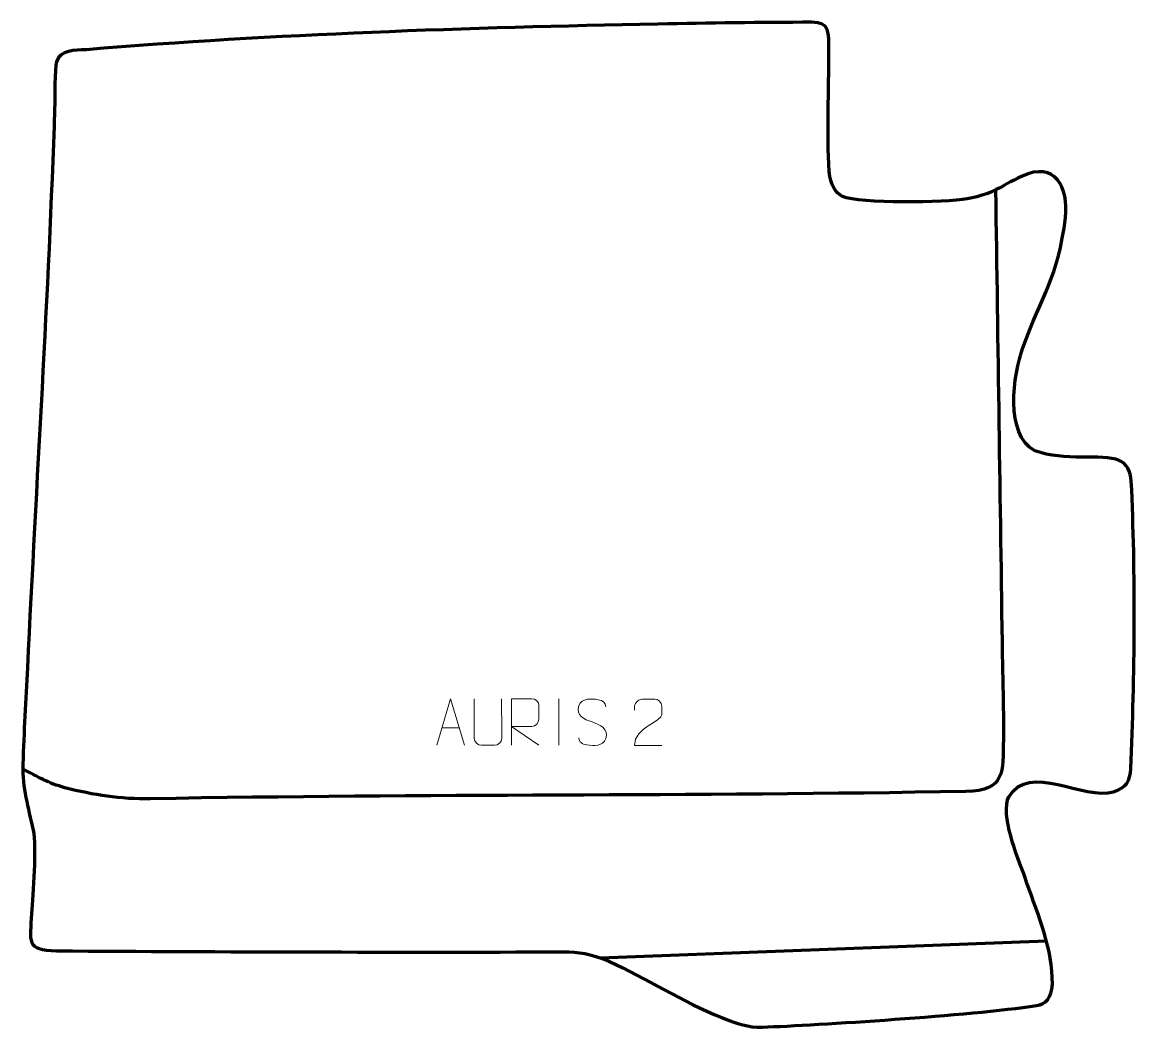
# Model space of a CAD drawing. Header units: millimetres. Extents: x 1537 to 2134, y 85 to 625.
import ezdxf

# ---------------------------------------------------------------- set-up
doc = ezdxf.new("R2010")
doc.units = ezdxf.units.MM
doc.header["$MEASUREMENT"] = 0
doc.layers.add('layer 2', color=7, linetype='Continuous')
doc.layers.add('layer 3', color=7, linetype='Continuous')

msp = doc.modelspace()

# ---------------------------------------------------------------- linework, layer by layer
at = {"layer": 'layer 2', "color": 142, "lineweight": 158}
msp.add_open_spline([(2059.1685, 534.8334), (2060.3738, 451.2826), (2061.5791, 367.7317), (2062.7844, 284.1808), (2062.7844, 284.1808), (2063.0242, 269.3819), (2063.5828, 254.6441), (2063.3807, 239.8296), (2063.3807, 239.8296), (2063.1433, 222.4149), (2064.5145, 212.272), (2043.2909, 211.8753), (2043.2909, 211.8753), (1897.4119, 209.1769), (1751.5154, 210.556), (1605.7137, 207.9441), (1605.7137, 207.9441), (1589.7372, 207.6579), (1575.0918, 209.8642), (1559.6433, 213.9175), (1559.6433, 213.9175), (1551.2538, 216.1187), (1544.7967, 219.9551), (1537.1708, 223.8839)], degree=3, knots=[0, 0, 0, 0, 0.14285714, 0.14285714, 0.14285714, 0.14285714, 0.28571429, 0.28571429, 0.28571429, 0.28571429, 0.42857143, 0.42857143, 0.42857143, 0.42857143, 0.57142857, 0.57142857, 0.57142857, 0.57142857, 0.71428571, 0.71428571, 0.71428571, 0.71428571, 1, 1, 1, 1], dxfattribs=at)
msp.add_open_spline([(1847.1813, 122.5136), (1847.1813, 122.5136), (2086.4961, 131.6389), (2086.4961, 131.6389)], degree=3, dxfattribs=at)
at = {"layer": 'layer 3', "color": 242, "lineweight": 158}
msp.add_open_spline([(1960.6652, 624.8578), (1970.0433, 624.8737), (1969.7814, 619.8609), (1969.783, 609.3466), (1969.783, 609.3466), (1969.7051, 588.212), (1968.5838, 565.7626), (1969.9027, 544.7849), (1969.9027, 544.7849), (1970.645, 537.3211), (1973.2325, 533.3928), (1977.0634, 531.329), (1977.0634, 531.329), (1986.0544, 527.2721), (2032.4793, 527.9279), (2043.8985, 530.0395), (2043.8985, 530.0395), (2059.243, 533.0553), (2060.5667, 536.3004), (2073.4078, 542.2413), (2073.4078, 542.2413), (2091.2515, 550.4969), (2098.3277, 536.1124), (2096.7432, 520.0889), (2096.7432, 520.0889), (2092.636, 487.4261), (2084.2629, 478.6793), (2073.778, 450.1308), (2073.778, 450.1308), (2068.7398, 435.8723), (2064.0069, 403.52), (2080.2434, 394.785), (2080.2434, 394.785), (2096.1047, 388.8595), (2116.2258, 393.3619), (2125.565, 389.6503), (2125.565, 389.6503), (2129.6256, 388.0366), (2131.7541, 383.6928), (2132.0264, 378.498), (2132.0264, 378.498), (2134.4073, 329.3743), (2133.9827, 273.1366), (2131.7166, 224.1553), (2131.7166, 224.1553), (2131.4048, 217.4167), (2129.3943, 213.8812), (2122.4635, 211.7056), (2122.4635, 211.7056), (2106.801, 206.7892), (2077.1167, 227.9519), (2066.3133, 208.9195), (2066.3133, 208.9195), (2066.3133, 208.9195), (2065.604, 207.4646), (2065.604, 207.4646), (2065.604, 207.4646), (2062.6654, 194.8798), (2071.9072, 175.0902), (2076.0352, 162.5922), (2076.0352, 162.5922), (2082.1142, 144.8662), (2090.0137, 127.4514), (2089.6712, 108.3571), (2089.6712, 108.3571), (2089.4308, 101.0749), (2086.0744, 97.6977), (2081.1333, 96.9433), (2081.1333, 96.9433), (2045.1731, 91.4537), (1963.2981, 86.5453), (1934.0254, 85.331), (1934.0254, 85.331), (1926.5255, 85.0199), (1920.6712, 87.2194), (1912.2859, 90.5084), (1912.2859, 90.5084), (1890.5325, 99.0407), (1872.2643, 111.492), (1851.5508, 120.7683), (1851.5508, 120.7683), (1841.8022, 125.0099), (1835.0497, 125.7743), (1827.2823, 125.7512), (1827.2823, 125.7512), (1736.4851, 125.4806), (1646.0003, 125.7641), (1555.2017, 126.2906), (1555.2017, 126.2906), (1538.5346, 126.6734), (1541.0443, 131.404), (1541.8419, 146.4459), (1541.8419, 146.4459), (1542.4145, 157.1326), (1544.6251, 181.8849), (1542.6655, 191.1295), (1542.6655, 191.1295), (1539.9705, 203.8435), (1536.8424, 213.2956), (1537.1961, 226.5014), (1537.1961, 226.5014), (1537.6509, 243.4857), (1538.7776, 261.2496), (1539.5883, 278.2995), (1539.5883, 278.2995), (1544.3636, 378.3327), (1550.861, 478.465), (1554.229, 578.5373), (1554.229, 578.5373), (1554.4068, 583.8204), (1554.0907, 599.9961), (1555.2694, 603.688), (1555.2694, 603.688), (1557.4128, 610.4018), (1564.9293, 609.6225), (1571.0694, 610.1286), (1571.0694, 610.1286), (1672.4654, 618.4884), (1776.1661, 621.941), (1877.9041, 623.9004), (1877.9041, 623.9004), (1905.484, 624.4317), (1933.08, 624.805), (1960.6652, 624.8578)], degree=3, knots=[0, 0, 0, 0, 0.03125, 0.03125, 0.03125, 0.03125, 0.0625, 0.0625, 0.0625, 0.0625, 0.09375, 0.09375, 0.09375, 0.09375, 0.125, 0.125, 0.125, 0.125, 0.15625, 0.15625, 0.15625, 0.15625, 0.1875, 0.1875, 0.1875, 0.1875, 0.21875, 0.21875, 0.21875, 0.21875, 0.25, 0.25, 0.25, 0.25, 0.28125, 0.28125, 0.28125, 0.28125, 0.3125, 0.3125, 0.3125, 0.3125, 0.34375, 0.34375, 0.34375, 0.34375, 0.375, 0.375, 0.375, 0.375, 0.40625, 0.40625, 0.40625, 0.40625, 0.4375, 0.4375, 0.4375, 0.4375, 0.46875, 0.46875, 0.46875, 0.46875, 0.5, 0.5, 0.5, 0.5, 0.53125, 0.53125, 0.53125, 0.53125, 0.5625, 0.5625, 0.5625, 0.5625, 0.59375, 0.59375, 0.59375, 0.59375, 0.625, 0.625, 0.625, 0.625, 0.65625, 0.65625, 0.65625, 0.65625, 0.6875, 0.6875, 0.6875, 0.6875, 0.71875, 0.71875, 0.71875, 0.71875, 0.75, 0.75, 0.75, 0.75, 0.78125, 0.78125, 0.78125, 0.78125, 0.8125, 0.8125, 0.8125, 0.8125, 0.84375, 0.84375, 0.84375, 0.84375, 0.875, 0.875, 0.875, 0.875, 0.90625, 0.90625, 0.90625, 0.90625, 0.9375, 0.9375, 0.9375, 0.9375, 1, 1, 1, 1], dxfattribs=at)
at = {"layer": 'layer 3', "color": 250, "lineweight": 9}
for points, knots in [([(1759.2772, 236.7341), (1759.2772, 236.7341), (1766.6482, 261.6876), (1766.6482, 261.6876), (1766.6482, 261.6876), (1766.6482, 261.6876), (1774.2181, 236.7341), (1774.2181, 236.7341)], [0, 0, 0, 0, 0.33333333, 0.33333333, 0.33333333, 0.33333333, 1, 1, 1, 1]), ([(1794.0749, 261.6918), (1794.0745, 256.1523), (1794.1703, 245.9505), (1794.1707, 240.4101), (1794.1707, 240.4101), (1794.0309, 238.1706), (1792.3537, 236.7444), (1790.206, 236.7339), (1790.206, 236.7339), (1787.8741, 236.7343), (1785.5422, 236.7343), (1783.2107, 236.7339), (1783.2107, 236.7339), (1781.2857, 236.6324), (1779.3136, 238.4489), (1779.3248, 240.3934), (1779.3248, 240.3934), (1779.3251, 245.9553), (1779.4205, 256.1307), (1779.4201, 261.6918)], [0, 0, 0, 0, 0.16666667, 0.16666667, 0.16666667, 0.16666667, 0.33333333, 0.33333333, 0.33333333, 0.33333333, 0.5, 0.5, 0.5, 0.5, 0.66666667, 0.66666667, 0.66666667, 0.66666667, 1, 1, 1, 1]), ([(1799.4157, 236.7341), (1799.4157, 236.7341), (1799.4157, 261.6876), (1799.4157, 261.6876), (1799.4157, 261.6876), (1803.0105, 261.6876), (1806.606, 261.6876), (1810.2012, 261.6876), (1810.2012, 261.6876), (1812.5265, 261.6499), (1814.0838, 260.1599), (1814.0797, 257.7935), (1814.0797, 257.7935), (1814.0793, 255.758), (1814.0793, 252.6986), (1814.0797, 250.6626), (1814.0797, 250.6626), (1814.0732, 248.7871), (1812.2609, 246.8453), (1810.2514, 246.8262), (1810.2514, 246.8262), (1810.2514, 246.8262), (1799.4157, 246.8262), (1799.4157, 246.8262), (1799.4157, 246.8262), (1799.4157, 246.8262), (1814.0704, 236.7341), (1814.0704, 236.7341)], [0, 0, 0, 0, 0.125, 0.125, 0.125, 0.125, 0.25, 0.25, 0.25, 0.25, 0.375, 0.375, 0.375, 0.375, 0.5, 0.5, 0.5, 0.5, 0.625, 0.625, 0.625, 0.625, 0.75, 0.75, 0.75, 0.75, 1, 1, 1, 1]), ([(1842.7478, 249.2108), (1838.4995, 250.6812), (1833.5914, 252.477), (1835.5965, 257.9973), (1835.5965, 257.9973), (1837.1, 262.1372), (1842.3136, 261.7487), (1845.9172, 261.1476), (1845.9172, 261.1476), (1848.7778, 260.6704), (1849.6425, 259.4572), (1849.9531, 257.3731)], [0, 0, 0, 0, 0.25, 0.25, 0.25, 0.25, 0.5, 0.5, 0.5, 0.5, 1, 1, 1, 1]), ([(1880.1138, 236.5498), (1875.1994, 236.5501), (1870.285, 236.5501), (1865.3709, 236.5498), (1865.3709, 236.5498), (1865.3709, 246.4821), (1880.0219, 249.1233), (1880.1138, 253.4336), (1880.1138, 253.4336), (1880.1135, 254.8577), (1880.1135, 256.2814), (1880.1138, 257.7047), (1880.1138, 257.7047), (1880.0969, 259.7818), (1877.9741, 261.5066), (1876.3031, 261.5239), (1876.3031, 261.5239), (1874.2299, 261.5235), (1872.157, 261.5235), (1870.0846, 261.5239), (1870.0846, 261.5239), (1868.2625, 261.5404), (1865.4378, 259.7483), (1865.3709, 257.6547), (1865.3709, 257.6547), (1865.3709, 257.6547), (1865.3709, 255.5999), (1865.3709, 255.5999)], [0, 0, 0, 0, 0.125, 0.125, 0.125, 0.125, 0.25, 0.25, 0.25, 0.25, 0.375, 0.375, 0.375, 0.375, 0.5, 0.5, 0.5, 0.5, 0.625, 0.625, 0.625, 0.625, 0.75, 0.75, 0.75, 0.75, 1, 1, 1, 1]), ([(1842.7478, 249.2107), (1846.7664, 247.564), (1851.7959, 245.6757), (1849.9619, 240.3154), (1849.9619, 240.3154), (1848.5021, 236.049), (1843.5913, 236.3057), (1839.8652, 236.8604), (1839.8652, 236.8604), (1837.1152, 237.2702), (1835.8943, 238.4837), (1835.5163, 240.5959)], [0, 0, 0, 0, 0.25, 0.25, 0.25, 0.25, 0.5, 0.5, 0.5, 0.5, 1, 1, 1, 1])]:
    msp.add_open_spline(points, degree=3, knots=knots, dxfattribs=at)
for points in [[(1824.7478, 261.6979), (1824.7478, 261.6979), (1824.7478, 236.7238), (1824.7478, 236.7238)], [(1761.9998, 245.9835), (1761.9998, 245.9835), (1771.4955, 245.9835), (1771.4955, 245.9835)]]:
    msp.add_open_spline(points, degree=3, dxfattribs=at)

doc.saveas('drawing.dxf')
